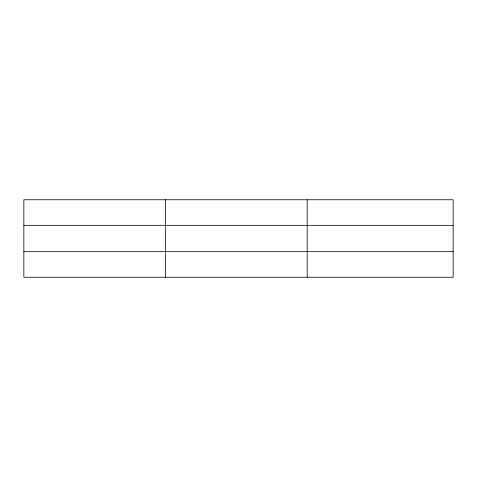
<?xml version="1.0" encoding="UTF-8"?>
<svg xmlns="http://www.w3.org/2000/svg" width="477" height="477" viewBox="0 0 477 477"><rect width="100%" height="100%" fill="white"/><g stroke="black" fill="none" stroke-linecap="round" stroke-linejoin="round"><path stroke-width="0.72" d="M165.519 199.75L165.519 277.25M307.188 199.75L307.188 277.25M453.15 225.323L453.15 199.75L23.85 199.75L23.85 277.25L453.15 277.25L453.15 225.323L23.85 225.323M23.85 251.677L453.15 251.677"/></g></svg>
